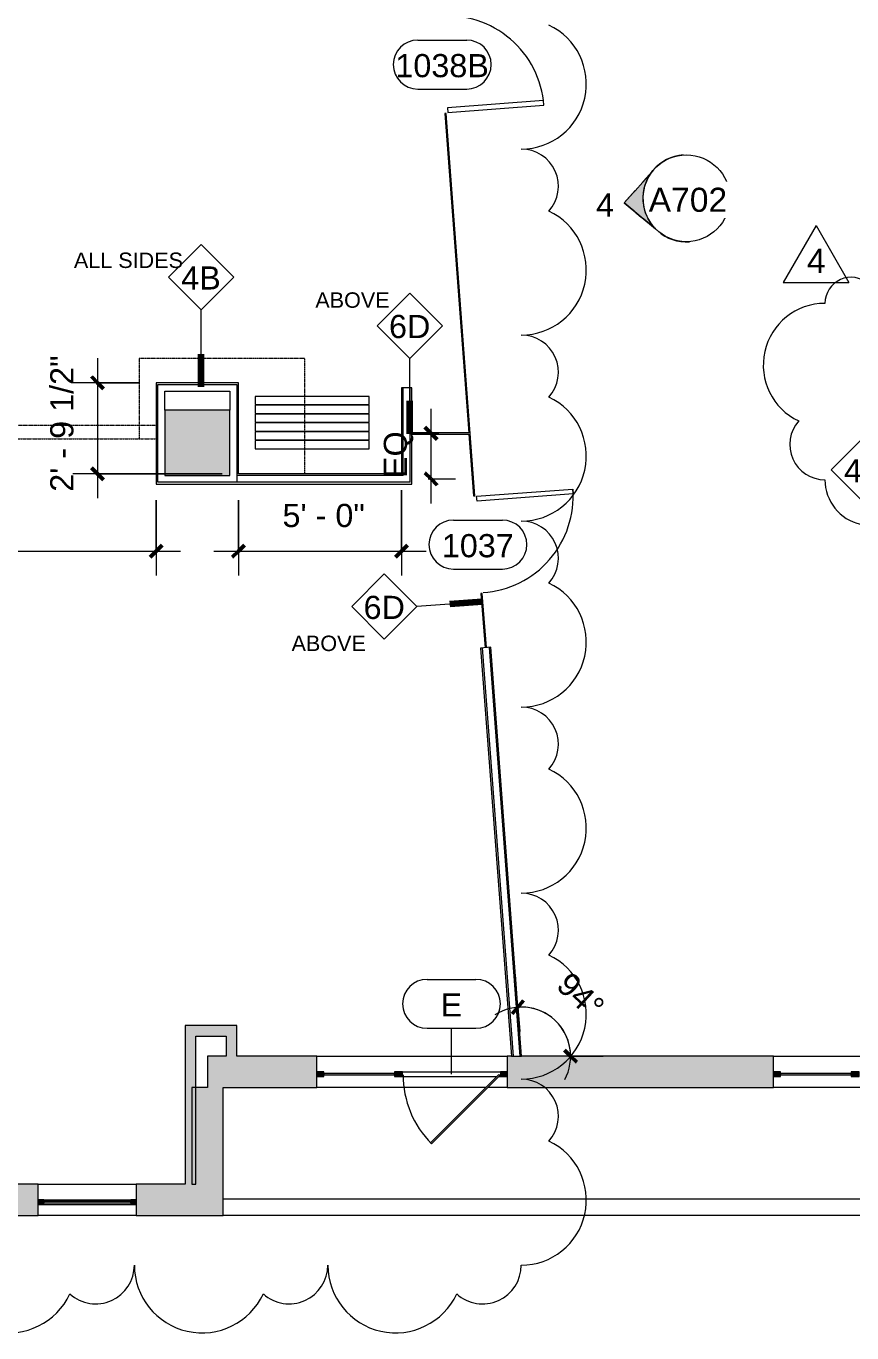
# Model space of a CAD drawing. Header units: inches. Extents: x 920 to 3811, y -644 to 2589.
# Drawn here: x 2200.5 to 2504.2, y 1250.6 to 1731.1 of the extents above; entities that cross this region are included whole.
import ezdxf

# ---------------------------------------------------------------- set-up
doc = ezdxf.new("R2010")
doc.units = ezdxf.units.IN
doc.header["$MEASUREMENT"] = 0
doc.linetypes.add('Overhead 1_16_', pattern=[0.101562, 0.0625, -0.039062])
for name, color, linetype, lineweight in [('A-ANNO-DIMS', 211, 'Continuous', 9), ('A-ANNO-DIMS-96', 211, 'Continuous', 9), ('A-DETL', 90, 'Continuous', 9), ('A-DOOR', 31, 'Continuous', 13), ('A-DOOR-IDEN', 31, 'Continuous', 9), ('A-FLOR-OVHD', 1, 'Overhead 1_16_', 9), ('A-GLAZ-CURT', 52, 'Continuous', 13), ('A-GLAZ-CWMG', 51, 'Continuous', 13), ('A-WALL', 113, 'Continuous', 13), ('A-WALL-IDEN', 211, 'Continuous', 9), ('A-WALL-PATT', 111, 'Continuous', 13), ('G-ANNO-REVC', 71, 'Continuous', 9), ('G-ANNO-REVC-IDEN', 71, 'Continuous', 9), ('G-ANNO-SYMB', 111, 'Continuous', 9), ('G-ANNO-TEXT', 231, 'Continuous', 9), ('I-WALL', 2, 'Continuous', 13), ('S-COLS', 52, 'Continuous', 13)]:
    doc.layers.add(name, color=color, linetype=linetype, lineweight=lineweight)
doc.styles.add('Arial', font='arial.ttf', dxfattribs={"height": 8.851796})
doc.styles.add('Swis721 Lt BT', font='swissl.ttf', dxfattribs={"height": 8.514638})
doc.styles.add('Swis721 Lt BT_1', font='swissl.ttf', dxfattribs={"height": 5.676425})
doc.dimstyles.new('OTJ_-_3_32__Linear__1_2__Tolerance', dxfattribs={"dimscale": 12, "dimtxt": 9, "dimasz": 0.375, "dimexe": 0.75, "dimexo": 0.5, "dimgap": 0.5, "dimtad": 1, "dimdec": 1, "dimrnd": 0.5, "dimzin": 3, "dimdsep": 46, "dimlunit": 4, "dimtxsty": 'Swis721 Lt BT', "dimblk1": 'OBLIQUE', "dimblk2": 'OBLIQUE', "dimsah": 1, "dimcen": 0.09, "dimdle": 0.75, "dimazin": 0, "dimtfac": 1, "dimtdec": 4, "dimtix": 1, "dimtmove": 0, "dimatfit": 3, "dimfxl": 1, "dimtvp": 1, "dimfrac": 2, "dimtolj": 1, "dimtzin": 0, "dimarcsym": 2})
doc.dimstyles.new('OTJ_-_3_32__Linear__1_2__Tolerance_2', dxfattribs={"dimscale": 12, "dimtxt": 9, "dimasz": 0.375, "dimexe": 0.75, "dimexo": 0.5, "dimgap": 0.5, "dimtad": 1, "dimdec": 1, "dimrnd": 0.5, "dimzin": 3, "dimdsep": 46, "dimlunit": 4, "dimtxsty": 'Swis721 Lt BT', "dimblk1": 'OBLIQUE', "dimblk2": 'OBLIQUE', "dimsah": 1, "dimcen": 0.09, "dimdle": 0.75, "dimazin": 0, "dimtfac": 1, "dimtdec": 4, "dimtix": 1, "dimtmove": 0, "dimatfit": 3, "dimfxl": 1, "dimtvp": 1, "dimfrac": 2, "dimtolj": 1, "dimtzin": 0, "dimarcsym": 2})
doc.dimstyles.new('OTJ_-_Angular_-_3_32__Nearest_Whole_Degree_Tolerance_1', dxfattribs={"dimscale": 12, "dimtxt": 9, "dimasz": 0.375, "dimexe": 0.75, "dimexo": 0.5, "dimgap": 0.5, "dimtad": 1, "dimdec": 1, "dimrnd": 0.5, "dimzin": 3, "dimdsep": 46, "dimlunit": 4, "dimtxsty": 'Swis721 Lt BT', "dimblk1": 'OBLIQUE', "dimblk2": 'OBLIQUE', "dimsah": 1, "dimcen": 0.09, "dimdle": 0.75, "dimadec": 0, "dimazin": 2, "dimtfac": 1, "dimtdec": 4, "dimtix": 1, "dimtmove": 0, "dimatfit": 3, "dimfxl": 1, "dimtvp": 1, "dimtfill": 1, "dimfrac": 2, "dimtolj": 1, "dimtzin": 0, "dimarcsym": 2})

# ---------------------------------------------------------------- blocks, each defined once
blk = doc.blocks.new('System Panel - Glazed-4405069-ELEVATION 10 -')
at = {"layer": 'A-GLAZ-CURT'}
blk.add_hatch(color=10, dxfattribs=at).paths.add_polyline_path([(-16, -0.25), (16, -0.25), (16, 0.25), (-16, 0.25)], flags=0)
at = {"layer": 'A-GLAZ-CURT', "color": 8, "lineweight": 20}
for p, q in [((16, 0.25), (-16, 0.25)), ((-16, 0.25), (-16, -0.25)), ((16, -0.25), (16, 0.25)), ((-16, -0.25), (16, -0.25))]:
    blk.add_line(p, q, dxfattribs=at)
blk = doc.blocks.new('Rectangular Mullion - 2_ x 1 3_4_-4405071-ELEVATION 10 -')
at = {"layer": 'A-GLAZ-CWMG'}
blk.add_hatch(color=10, dxfattribs=at).paths.add_polyline_path([(-2, 0.88), (0, 0.88), (0, -0.88), (-2, -0.88), (-2, 0.25)], flags=0)
at = {"layer": 'A-GLAZ-CWMG', "color": 8, "lineweight": 20}
for p, q in [((-2, 0.88), (0, 0.88)), ((-2, -0.88), (-2, 0.88)), ((0, 0.88), (0, -0.88)), ((0, -0.88), (-2, -0.88))]:
    blk.add_line(p, q, dxfattribs=at)
blk = doc.blocks.new('Rectangular Mullion - 2_ x 1 3_4_-4402382-ELEVATION 10 -')
at = {"layer": 'A-GLAZ-CWMG', "color": 55}
for p, q in [((4548.21, 1299.53), (4580.21, 1299.53)), ((4548.21, 1297.78), (4580.21, 1297.78))]:
    blk.add_line(p, q, dxfattribs=at)
blk = doc.blocks.new('Rectangular Mullion - 2_ x 1 3_4_-4405073-ELEVATION 10 -')
at = {"layer": 'A-GLAZ-CWMG'}
blk.add_hatch(color=10, dxfattribs=at).paths.add_polyline_path([(-2, -0.88), (0, -0.88), (0, 0.88), (-2, 0.88), (-2, -0.25)], flags=0)
at = {"layer": 'A-GLAZ-CWMG', "color": 8, "lineweight": 20}
for p, q in [((0, 0.88), (-2, 0.88)), ((-2, 0.88), (-2, -0.88)), ((0, -0.88), (0, 0.88)), ((-2, -0.88), (0, -0.88))]:
    blk.add_line(p, q, dxfattribs=at)
blk = doc.blocks.new('Glass_Single - Type 1-5954020-ELEVATION 10 -')
at = {"layer": 'A-DOOR', "color": 8, "lineweight": 20}
for p, q in [((-17.75, 0.5), (7.35, 25.6)), ((7.71, 25.25), (-17.4, 0.15)), ((7.35, 25.6), (7.71, 25.25)), ((-17.4, 0.15), (-17.75, 0.5))]:
    blk.add_line(p, q, dxfattribs=at)
at = {"layer": 'A-DOOR', "color": 55}
blk.add_arc((-17.75, 0.5), 35.5, 359.5, 45, dxfattribs=at)
blk = doc.blocks.new('Rectangular Mullion - 2 1_2_ x 1 3_4_-4406018-ELEVATION 10 -')
at = {"layer": 'A-GLAZ-CWMG'}
blk.add_hatch(color=10, dxfattribs=at).paths.add_polyline_path([(-2.5, -0.88), (-2.5, 0.88), (0, 0.88), (0, -0.88)], flags=0)
at = {"layer": 'A-GLAZ-CWMG', "color": 8, "lineweight": 20}
for p, q in [((-2.5, 0.88), (0, 0.88)), ((-2.5, -0.88), (-2.5, 0.88)), ((0, 0.88), (0, -0.88)), ((0, -0.88), (-2.5, -0.88))]:
    blk.add_line(p, q, dxfattribs=at)
blk = doc.blocks.new('Rectangular Mullion - 2 1_2_ x 1 3_4_-4405861-ELEVATION 10 -')
at = {"layer": 'A-GLAZ-CWMG', "color": 55}
for p, q in [((4882.96, 1346.61), (4918.96, 1346.61)), ((4882.96, 1344.86), (4917.62, 1344.86)), ((4918.33, 1344.86), (4918.96, 1344.86))]:
    blk.add_line(p, q, dxfattribs=at)
blk = doc.blocks.new('Rectangular Mullion - 2 1_2_ x 1 3_4_-4406020-ELEVATION 10 -')
at = {"layer": 'A-GLAZ-CWMG'}
blk.add_hatch(color=10, dxfattribs=at).paths.add_polyline_path([(0, -0.88), (0, 0.88), (-2.5, 0.88), (-2.5, -0.88)], flags=0)
at = {"layer": 'A-GLAZ-CWMG', "color": 8, "lineweight": 20}
for p, q in [((0, 0.88), (-2.5, 0.88)), ((-2.5, 0.88), (-2.5, -0.88)), ((0, -0.88), (0, 0.88)), ((-2.5, -0.88), (0, -0.88))]:
    blk.add_line(p, q, dxfattribs=at)
blk = doc.blocks.new('System Panel - Glazed-4428460-ELEVATION 10 -')
at = {"layer": 'A-GLAZ-CURT'}
blk.add_hatch(color=10, dxfattribs=at).paths.add_polyline_path([(-13, 0.25), (-13, -0.25), (13, -0.25), (13, 0.25)], flags=0)
at = {"layer": 'A-GLAZ-CURT', "color": 8, "lineweight": 20}
for p, q in [((13, 0.25), (-13, 0.25)), ((-13, 0.25), (-13, -0.25)), ((13, -0.25), (13, 0.25)), ((-13, -0.25), (13, -0.25))]:
    blk.add_line(p, q, dxfattribs=at)
blk = doc.blocks.new('Rectangular Mullion - 3_ x 1 3_4_-4406015-ELEVATION 10 -')
at = {"layer": 'A-GLAZ-CWMG'}
blk.add_hatch(color=10, dxfattribs=at).paths.add_polyline_path([(-1.5, -0.88), (-1.5, 0.88), (1.5, 0.88), (1.5, -0.88)], flags=0)
at = {"layer": 'A-GLAZ-CWMG', "color": 8, "lineweight": 20}
for p, q in [((-1.5, 0.88), (1.5, 0.88)), ((-1.5, -0.88), (-1.5, 0.88)), ((1.5, 0.88), (1.5, -0.88)), ((1.5, -0.88), (-1.5, -0.88))]:
    blk.add_line(p, q, dxfattribs=at)
blk = doc.blocks.new('Concrete-Rectangular-Column - 24 X 24-4431928-ELEVATION 10 -')
at = {"layer": 'S-COLS'}
blk.add_hatch(color=10, dxfattribs=at).paths.add_polyline_path([(-12, -12), (12, -12), (12, 12), (-12, 12)], flags=0)
at = {"layer": 'S-COLS', "color": 8, "lineweight": 20}
for p, q in [((12, 12), (-12, 12)), ((-12, 12), (-12, -12)), ((12, -12), (12, 12)), ((-12, -12), (12, -12))]:
    blk.add_line(p, q, dxfattribs=at)
blk = doc.blocks.new('Single Glass_All Glass_Frameless - 3_-0_x8_-0_-4752845-ELEVATION 10 -')
at = {"layer": 'A-DOOR'}
for p, q in [((19.99, 36.46), (19.99, 0.96)), ((21.74, 36.46), (19.99, 36.46)), ((21.74, 0.96), (21.74, 36.46)), ((19.99, 0.96), (21.74, 0.96))]:
    blk.add_line(p, q, dxfattribs=at)
at = {"layer": 'A-DOOR', "lineweight": 9}
blk.add_arc((21.74, 0.96), 35.5, 90, 180.5, dxfattribs=at)
blk = doc.blocks.new('Single Glass_All Glass_Frameless - 3_-0_x8_-0_-4753154-ELEVATION 10 -')
at = {"layer": 'A-DOOR'}
for p, q in [((19.99, -0.96), (21.74, -0.96)), ((19.99, -36.46), (19.99, -0.96)), ((21.74, -0.96), (21.74, -36.46)), ((21.74, -36.46), (19.99, -36.46))]:
    blk.add_line(p, q, dxfattribs=at)
at = {"layer": 'A-DOOR', "lineweight": 9}
blk.add_arc((21.74, -0.96), 35.5, 179.5, 270, dxfattribs=at)
blk = doc.blocks.new('Casework 2 - Casework 2-6318903-ELEVATION 10 -')
at = {"layer": 'A-DOOR'}
for p, q in [((4629.96, 1603.81), (4626.96, 1603.81)), ((4626.96, 1603.81), (4626.96, 1561.81)), ((4629.96, 1561.81), (4629.96, 1603.81)), ((4633.21, 1603.81), (4630.21, 1603.81)), ((4630.21, 1603.81), (4630.21, 1561.81)), ((4633.21, 1561.81), (4633.21, 1603.81)), ((4636.46, 1603.81), (4633.46, 1603.81)), ((4633.46, 1603.81), (4633.46, 1561.81)), ((4636.46, 1561.81), (4636.46, 1603.81)), ((4639.71, 1603.81), (4636.71, 1603.81)), ((4636.71, 1603.81), (4636.71, 1561.81)), ((4639.71, 1561.81), (4639.71, 1603.81)), ((4642.96, 1603.81), (4639.96, 1603.81)), ((4639.96, 1603.81), (4639.96, 1561.81)), ((4642.96, 1561.81), (4642.96, 1603.81)), ((4646.21, 1603.81), (4643.21, 1603.81)), ((4643.21, 1603.81), (4643.21, 1561.81)), ((4646.21, 1561.81), (4646.21, 1603.81)), ((4626.96, 1561.81), (4629.96, 1561.81)), ((4630.21, 1561.81), (4633.21, 1561.81)), ((4633.46, 1561.81), (4636.46, 1561.81)), ((4636.71, 1561.81), (4639.71, 1561.81)), ((4639.96, 1561.81), (4642.96, 1561.81)), ((4643.21, 1561.81), (4646.21, 1561.81))]:
    blk.add_line(p, q, dxfattribs=at)
blk = doc.blocks.new('Elevation - Filled Arrow 2-347888-ELEVATION 10 -')
at = {"layer": 'G-ANNO-SYMB'}
blk.add_circle((0, 0), 0.1664, dxfattribs=at)
blk = doc.blocks.new('Elevation - Filled Arrow-151867-ELEVATION 10 -')
at = {"layer": 'G-ANNO-SYMB'}
h = blk.add_hatch(color=256, dxfattribs=at)
edge = h.paths.add_edge_path(flags=0)
edge.add_line((0, 0.2393), (0.1103, 0.1247))
edge.add_arc((-0.0002, -0.0002), 0.1667, 48.498, 130.5571)
edge.add_line((-0.1085, 0.1265), (0, 0.2393))
for p, q in [((0, 0.2393), (-0.1085, 0.1265)), ((-0.1084, 0.1266), (0, 0.2393)), ((0, 0.2393), (-0.1084, 0.1266)), ((0, 0.2393), (0.11, 0.1249)), ((0.1103, 0.1247), (0, 0.2393))]:
    blk.add_line(p, q, dxfattribs=at)
blk.add_arc((-0.0002, -0.0002), 0.1667, 48.498, 130.5571, dxfattribs=at)
blk.add_ellipse((-0.0002, -0.0001), major_axis=(-0.1667, 0), ratio=0.999376, start_param=3.141593, end_param=6.283185, dxfattribs=at)
blk = doc.blocks.new('Door Tag - Door Tag-41184-ELEVATION 10 -')
at = {"layer": 'A-DOOR-IDEN'}
for p, q in [((-0.09375, 0.09375), (0.09375, 0.09375)), ((-0.09375, -0.09375), (0.09375, -0.09375))]:
    blk.add_line(p, q, dxfattribs=at)
for centre, start, end in [((-0.09375, 0), 90, 270), ((0.09375, 0), 270, 90)]:
    blk.add_arc(centre, 0.09375, start, end, dxfattribs=at)
blk = doc.blocks.new('DIMBLOCK2-ELEVATION 10 -')
at = {"layer": 'A-ANNO-DIMS-96'}
for p, q in [((2381.37, 1370.37), (2380.47, 1382.33)), ((2381.37, 1370.37), (2382.05, 1361.39)), ((2400.78, 1352.36), (2391.78, 1352.36)), ((2400.78, 1352.36), (2400.78, 1352.36)), ((2400.78, 1352.36), (2412.78, 1352.36))]:
    blk.add_line(p, q, dxfattribs=at)
at = {"layer": 'A-ANNO-DIMS-96', "lineweight": 50}
for p, q in [((2381.37, 1370.37), (2379.3, 1367.96)), ((2381.37, 1370.37), (2383.45, 1372.78)), ((2400.78, 1352.36), (2398.53, 1354.61)), ((2400.78, 1352.36), (2403.03, 1350.11))]:
    blk.add_line(p, q, dxfattribs=at)
at = {"layer": 'A-ANNO-DIMS-96'}
for start, end in [(331.4378, 122.8721), (0, 94.3099)]:
    blk.add_arc((2382.73, 1352.36), 18.05, start, end, dxfattribs=at)
at = {"layer": 'A-ANNO-DIMS-96', "color": 0, "insert": (2400.8, 1383.92), "char_height": 8.515, "width": 19.7143, "attachment_point": 1, "rotation": 317.155, "line_spacing_factor": 1.00667, "style": 'Swis721 Lt BT', "bg_fill": 3, "box_fill_scale": 1.25, "bg_fill_color": 0, "bg_fill_transparency": 0}
blk.add_mtext('94°', dxfattribs=at)
blk = doc.blocks.new('_Oblique')
at = {"color": 0, "linetype": 'ByBlock', "lineweight": -2}
blk.add_line((-0.5, -0.5), (0.5, 0.5), dxfattribs=at)
blk = doc.blocks.new('Wall Tag - 1_4_-62626-ELEVATION 10 -')
at = {"layer": 'A-WALL-IDEN'}
for p, q in [((-0.125, 0), (0, 0.125)), ((0, 0.125), (0.125, 0)), ((-0.125, 0), (0, -0.125)), ((0, -0.125), (0.125, 0))]:
    blk.add_line(p, q, dxfattribs=at)
blk = doc.blocks.new('Family - ___-6289747-ELEVATION 10 -')
at = {"layer": 'G-ANNO-REVC'}
for centre, radius, start, end in [((4926.62, 1709.82), 23.94, 270, 64.7912), ((4926.62, 1672.2), 13.68, 318.1897, 90), ((4926.62, 1641.43), 23.94, 270, 64.7912), ((4926.62, 1603.81), 13.68, 318.1897, 90), ((4926.62, 1573.03), 23.94, 270, 64.7912), ((4926.62, 1535.42), 13.68, 318.1897, 90), ((4926.62, 1504.64), 23.94, 270, 64.7912), ((4926.62, 1467.03), 13.68, 318.1897, 90), ((4926.62, 1436.25), 23.94, 270, 64.7912), ((4926.62, 1398.63), 13.68, 318.1897, 90), ((4926.62, 1367.86), 23.94, 270, 64.7912), ((4926.62, 1330.24), 13.68, 318.1897, 90), ((4926.62, 1299.46), 23.94, 270, 64.7912), ((4738.09, 1275.53), 24.9, 180, 334.7912), ((4770.1, 1275.53), 14.23, 228.1897, 0), ((4809.23, 1275.53), 24.9, 180, 334.7912), ((4841.25, 1275.53), 14.23, 228.1897, 0), ((4880.38, 1275.53), 24.9, 180, 334.7912), ((4912.39, 1275.53), 14.23, 228.1897, 0)]:
    blk.add_arc(centre, radius, start, end, dxfattribs=at)
blk = doc.blocks.new('Family - ___-6314212-ELEVATION 10 -')
at = {"layer": 'G-ANNO-REVC'}
for centre, radius, start, end in [((5069.51, 1629.14), 16.79, 0, 154.7912), ((5047.93, 1629.14), 9.59, 48.1897, 180), ((5038.34, 1606.45), 22.69, 90, 244.7912), ((5086.3, 1616.18), 12.97, 318.1897, 90), ((5086.3, 1587), 22.69, 270, 64.7912), ((5038.34, 1577.27), 12.97, 138.1897, 270), ((5055.12, 1564.3), 16.79, 180, 334.7912), ((5076.7, 1564.3), 9.59, 228.1897, 0)]:
    blk.add_arc(centre, radius, start, end, dxfattribs=at)
blk = doc.blocks.new('Revision Tag - Revision Tag-133968-ELEVATION 10 -')
at = {"layer": 'G-ANNO-REVC-IDEN'}
for p, q in [((0, 0.1384), (-0.1263, -0.0804)), ((0, 0.1384), (0.1263, -0.0804)), ((-0.1263, -0.0804), (0.1263, -0.0804))]:
    blk.add_line(p, q, dxfattribs=at)
blk = doc.blocks.new('DIMBLOCK55-ELEVATION 10 -')
at = {"layer": 'A-ANNO-DIMS-96'}
for p, q in [((2349.43, 1555.61), (2349.43, 1590.36)), ((2352.25, 1581.36), (2340.43, 1581.36)), ((2349.43, 1581.36), (2352.25, 1581.36)), ((2348.33, 1564.61), (2358.43, 1564.61)), ((2349.43, 1564.61), (2348.33, 1564.61))]:
    blk.add_line(p, q, dxfattribs=at)
at = {"layer": 'A-ANNO-DIMS-96', "lineweight": 50}
for p, q in [((2349.43, 1581.36), (2347.18, 1583.61)), ((2349.43, 1581.36), (2351.68, 1579.11)), ((2349.43, 1564.61), (2347.18, 1566.86)), ((2349.43, 1564.61), (2351.68, 1562.36))]:
    blk.add_line(p, q, dxfattribs=at)
at = {"layer": 'A-ANNO-DIMS-96', "color": 0, "insert": (2332.06, 1564.92), "char_height": 8.515, "width": 19.3714, "attachment_point": 1, "rotation": 90, "line_spacing_factor": 1.00667, "style": 'Swis721 Lt BT'}
blk.add_mtext('EQ', dxfattribs=at)
blk = doc.blocks.new('DIMBLOCK56-ELEVATION 10 -')
at = {"layer": 'A-ANNO-DIMS-96'}
for p, q in [((2278.58, 1556.74), (2278.58, 1529.06)), ((2278.58, 1538.06), (2278.58, 1556.74)), ((2338.58, 1560.49), (2338.58, 1529.06)), ((2338.58, 1538.06), (2338.58, 1560.49)), ((2269.58, 1538.06), (2347.58, 1538.06))]:
    blk.add_line(p, q, dxfattribs=at)
at = {"layer": 'A-ANNO-DIMS-96', "lineweight": 50}
for p, q in [((2278.58, 1538.06), (2276.33, 1535.81)), ((2278.58, 1538.06), (2280.83, 1540.31)), ((2338.58, 1538.06), (2336.33, 1535.81)), ((2338.58, 1538.06), (2340.83, 1540.31))]:
    blk.add_line(p, q, dxfattribs=at)
at = {"layer": 'A-ANNO-DIMS-96', "color": 0, "insert": (2294.79, 1555.43), "char_height": 8.515, "width": 33.0857, "attachment_point": 1, "line_spacing_factor": 1.00667, "style": 'Swis721 Lt BT'}
blk.add_mtext('5\' - 0"', dxfattribs=at)
blk = doc.blocks.new('DIMBLOCK57-ELEVATION 10 -')
at = {"layer": 'A-ANNO-DIMS-96'}
for p, q in [((2006.7, 1561.03), (2006.7, 1529.06)), ((2006.7, 1538.06), (2006.7, 1561.03)), ((2248.33, 1556.74), (2248.33, 1529.06)), ((2248.33, 1538.06), (2248.33, 1556.74)), ((1997.7, 1538.06), (2257.33, 1538.06))]:
    blk.add_line(p, q, dxfattribs=at)
at = {"layer": 'A-ANNO-DIMS-96', "lineweight": 50}
for p, q in [((2006.7, 1538.06), (2004.45, 1535.81)), ((2006.7, 1538.06), (2008.95, 1540.31)), ((2248.33, 1538.06), (2246.08, 1535.81)), ((2248.33, 1538.06), (2250.58, 1540.31))]:
    blk.add_line(p, q, dxfattribs=at)
at = {"layer": 'A-ANNO-DIMS-96', "color": 0, "insert": (2101.01, 1555.43), "char_height": 8.5146, "width": 63.6, "attachment_point": 1, "line_spacing_factor": 1.00667, "style": 'Swis721 Lt BT'}
blk.add_mtext('20\' - 1 1/2"', dxfattribs=at)
blk = doc.blocks.new('DIMBLOCK58-ELEVATION 10 -')
at = {"layer": 'A-ANNO-DIMS-96'}
for p, q in [((2226.73, 1608.99), (2226.73, 1557.49)), ((2242.33, 1599.99), (2217.73, 1599.99)), ((2226.73, 1599.99), (2242.33, 1599.99)), ((2272.58, 1566.49), (2217.73, 1566.49)), ((2226.73, 1566.49), (2272.58, 1566.49))]:
    blk.add_line(p, q, dxfattribs=at)
at = {"layer": 'A-ANNO-DIMS-96', "lineweight": 50}
for p, q in [((2226.73, 1599.99), (2224.48, 1602.24)), ((2226.73, 1599.99), (2228.98, 1597.74)), ((2226.73, 1566.49), (2224.48, 1568.74)), ((2226.73, 1566.49), (2228.98, 1564.24))]:
    blk.add_line(p, q, dxfattribs=at)
at = {"layer": 'A-ANNO-DIMS-96', "color": 0, "insert": (2209.36, 1559.88), "char_height": 8.5146, "width": 56.0571, "attachment_point": 1, "rotation": 90, "line_spacing_factor": 1.00667, "style": 'Swis721 Lt BT'}
blk.add_mtext('2\' - 9 1/2"', dxfattribs=at)

msp = doc.modelspace()

# ---------------------------------------------------------------- hatches: boundary and pattern name
at = {"layer": 'A-WALL-PATT', "lineweight": 9}
for points in [[(2272.96, 1359.68), (2274.02, 1359.68), (2274.02, 1363.61), (2258.95, 1363.61), (2258.95, 1359.68), (2267.21, 1359.68)], [(2277.95, 1352.36), (2277.95, 1363.61), (2274.02, 1363.61), (2274.02, 1352.36)], [(2261.46, 1305.28), (2262.88, 1305.28), (2262.03, 1326.79), (2262.39, 1340.86), (2262.88, 1340.86), (2262.88, 1359.68), (2258.95, 1359.68), (2258.95, 1305.28)], [(2262.88, 1305.28), (2272.96, 1305.28), (2272.96, 1340.86), (2262.39, 1340.86), (2262.03, 1326.79), (2262.78, 1307.73)]]:
    msp.add_hatch(color=7, dxfattribs=at).paths.add_polyline_path(points, flags=0)
h = msp.add_hatch(color=7, dxfattribs=at)
h.paths.add_polyline_path([(2623.2, 1340.86), (2623.95, 1340.86), (2623.95, 1352.36), (2545.45, 1352.36), (2545.45, 1340.86), (2607.2, 1340.86)], flags=0)
h.paths.add_polyline_path([(2379.59, 1340.86), (2475.45, 1340.86), (2475.45, 1352.36), (2377.45, 1352.36), (2377.45, 1340.86), (2378.97, 1340.86)], flags=0)
h.paths.add_polyline_path([(2272.96, 1340.86), (2307.45, 1340.86), (2307.45, 1352.36), (2267.21, 1352.36), (2267.21, 1340.86)], flags=0)
h = msp.add_hatch(color=7, dxfattribs=at)
h.paths.add_polyline_path([(2240.95, 1293.78), (2272.96, 1293.78), (2272.96, 1305.28), (2240.95, 1305.28)], flags=0)
h.paths.add_polyline_path([(2204.95, 1293.78), (2204.95, 1305.28), (2157.95, 1305.28), (2157.95, 1293.78), (2187.36, 1293.78)], flags=0)
h.paths.add_polyline_path([(2085.95, 1293.78), (2085.95, 1305.28), (2038.2, 1305.28), (2038.2, 1293.78)], flags=0)
h.paths.add_polyline_path([(2002.2, 1293.78), (2002.2, 1305.28), (1995.69, 1305.28), (1995.69, 1298.69), (1980.45, 1298.69), (1980.45, 1293.78), (1995.69, 1293.78)], flags=0)

# ---------------------------------------------------------------- linework, layer by layer
at = {"layer": 'A-DETL', "color": 55, "lineweight": 13}
for p, q in [((2580.7, 1299.78), (2272.96, 1299.78)), ((2610.2, 1293.78), (2272.96, 1293.78))]:
    msp.add_line(p, q, dxfattribs=at)
at = {"layer": 'A-DOOR-IDEN'}
msp.add_line((2356.95, 1345.74), (2356.95, 1362.6), dxfattribs=at)
at = {"layer": 'A-FLOR-OVHD'}
for p, q in [((2303.01, 1608.86), (2242.01, 1608.86)), ((2242.01, 1608.86), (2242.01, 1579.37)), ((2303.01, 1566.49), (2303.01, 1608.86)), ((2248.33, 1584.24), (2006.7, 1584.24)), ((2006.7, 1579.37), (2248.33, 1579.37))]:
    msp.add_line(p, q, dxfattribs=at)
at = {"layer": 'A-WALL'}
for p, q in [((2248.95, 1599.36), (2277.95, 1599.36)), ((2248.95, 1563.36), (2248.95, 1599.36)), ((2277.95, 1599.36), (2277.95, 1563.36)), ((2339.2, 1565.86), (2339.2, 1598.11)), ((2341.7, 1563.36), (2341.7, 1598.11)), ((2342.33, 1581.61), (2341.7, 1581.61)), ((2342.33, 1581.11), (2341.7, 1581.11)), ((2341.7, 1563.36), (2248.95, 1563.36)), ((2339.2, 1565.86), (2277.95, 1565.86)), ((2368.28, 1502.46), (2379.59, 1352.36)), ((2370.78, 1502.65), (2382.1, 1352.36)), ((2378.97, 1352.36), (2382.73, 1352.36))]:
    msp.add_line(p, q, dxfattribs=at)
at = {"layer": 'A-WALL', "color": 8, "lineweight": 20}
for p, q in [((2277.95, 1363.61), (2258.95, 1363.61)), ((2258.95, 1363.61), (2258.95, 1305.28)), ((2277.95, 1352.36), (2277.95, 1363.61)), ((2262.88, 1359.68), (2274.02, 1359.68)), ((2262.88, 1305.28), (2262.88, 1359.68)), ((2274.02, 1359.68), (2274.02, 1352.36)), ((2274.02, 1352.36), (2267.21, 1352.36)), ((2267.21, 1352.36), (2267.21, 1340.86)), ((2307.45, 1352.36), (2277.95, 1352.36)), ((2307.45, 1340.86), (2307.45, 1352.36)), ((2378.97, 1352.36), (2377.45, 1352.36)), ((2377.45, 1352.36), (2377.45, 1340.86)), ((2475.45, 1352.36), (2382.73, 1352.36)), ((2475.45, 1340.86), (2475.45, 1352.36)), ((2261.46, 1340.86), (2261.46, 1305.28)), ((2267.21, 1340.86), (2261.46, 1340.86)), ((2272.96, 1340.86), (2307.45, 1340.86)), ((2272.96, 1293.78), (2272.96, 1340.86)), ((2377.45, 1340.86), (2475.45, 1340.86)), ((2204.95, 1305.28), (2157.95, 1305.28)), ((2204.95, 1293.78), (2204.95, 1305.28)), ((2258.95, 1305.28), (2240.95, 1305.28)), ((2240.95, 1305.28), (2240.95, 1293.78)), ((2157.95, 1293.78), (2204.95, 1293.78)), ((2240.95, 1293.78), (2272.96, 1293.78))]:
    msp.add_line(p, q, dxfattribs=at)
at = {"layer": 'A-WALL', "color": 55}
for p, q in [((2307.45, 1352.36), (2377.45, 1352.36)), ((2475.45, 1352.36), (2545.45, 1352.36)), ((2369.62, 1340.86), (2307.45, 1340.86)), ((2377.45, 1340.86), (2370.32, 1340.86)), ((2537.62, 1340.86), (2475.45, 1340.86)), ((2204.95, 1305.28), (2240.95, 1305.28)), ((2261.46, 1305.28), (2262.88, 1305.28)), ((2240.95, 1293.78), (2204.95, 1293.78))]:
    msp.add_line(p, q, dxfattribs=at)
at = {"layer": 'A-WALL-IDEN'}
for p, q in [((2264.84, 1598.43), (2264.84, 1626.8)), ((2341.6, 1581.36), (2341.6, 1608.94)), ((2368.25, 1519.47), (2344.24, 1517.66))]:
    msp.add_line(p, q, dxfattribs=at)
at = {"layer": 'A-WALL-IDEN', "lineweight": 90}
for p, q in [((2264.84, 1598.43), (2264.84, 1610.43)), ((2341.6, 1581.36), (2341.6, 1593.36)), ((2368.25, 1519.47), (2356.29, 1518.57))]:
    msp.add_line(p, q, dxfattribs=at)
at = {"layer": 'I-WALL'}
for p, q in [((2354.97, 1699.02), (2354.47, 1698.98)), ((2354.47, 1698.98), (2363.32, 1581.61)), ((2365.57, 1558.42), (2354.97, 1699.02)), ((2278.58, 1599.99), (2248.33, 1599.99)), ((2248.33, 1599.99), (2248.33, 1562.74)), ((2278.58, 1566.49), (2278.58, 1599.99)), ((2251.45, 1596.86), (2275.45, 1596.86)), ((2251.45, 1589.86), (2251.45, 1596.86)), ((2275.45, 1596.86), (2275.45, 1589.86)), ((2338.58, 1598.11), (2338.58, 1566.49)), ((2342.33, 1598.11), (2338.58, 1598.11)), ((2342.33, 1581.61), (2342.33, 1598.11)), ((2363.32, 1581.61), (2342.33, 1581.61)), ((2342.33, 1581.11), (2363.36, 1581.11)), ((2342.33, 1562.74), (2342.33, 1581.11)), ((2363.36, 1581.11), (2365.07, 1558.38)), ((2338.58, 1566.49), (2278.58, 1566.49)), ((2248.33, 1562.74), (2342.33, 1562.74)), ((2365.07, 1558.38), (2365.57, 1558.42)), ((2368.28, 1522.52), (2367.78, 1522.48)), ((2367.78, 1522.48), (2369.28, 1502.54)), ((2369.78, 1502.58), (2368.28, 1522.52)), ((2371.4, 1502.7), (2367.66, 1502.42)), ((2367.66, 1502.42), (2378.97, 1352.36)), ((2382.73, 1352.36), (2371.4, 1502.7))]:
    msp.add_line(p, q, dxfattribs=at)

# ---------------------------------------------------------------- block references
at = {"layer": 'A-DOOR'}
for name, p, rotation in [('Single Glass_All Glass_Frameless - 3_-0_x8_-0_-4752845-ELEVATION 10 -', (2352.98, 1720.93), 274.309905947425), ('Casework 2 - Casework 2-6318903-ELEVATION 10 -', (3888.54, -3051.24), 89.99999999999999), ('Single Glass_All Glass_Frameless - 3_-0_x8_-0_-4753154-ELEVATION 10 -', (2366.88, 1536.46), 94.30990594742494)]:
    msp.add_blockref(name, p, dxfattribs=dict(at, rotation=rotation))
at = {"layer": 'A-DOOR', "color": 55, "rotation": 180}
msp.add_blockref('Glass_Single - Type 1-5954020-ELEVATION 10 -', (2356.95, 1345.74), dxfattribs=at)
at = {"layer": 'A-DOOR-IDEN', "xscale": 95.99999999999994, "yscale": 95.99999999999994, "zscale": 95.99999999999994}
for p in [(2353.55, 1716.96), (2366.67, 1540.45), (2356.95, 1371.6)]:
    msp.add_blockref('Door Tag - Door Tag-41184-ELEVATION 10 -', p, dxfattribs=at)
at = {"layer": 'A-GLAZ-CURT', "color": 55, "rotation": 180}
for name, p in [('System Panel - Glazed-4428460-ELEVATION 10 -', (2322.95, 1345.74)), ('System Panel - Glazed-4428460-ELEVATION 10 -', (2490.95, 1345.74)), ('System Panel - Glazed-4405069-ELEVATION 10 -', (2222.95, 1298.65))]:
    msp.add_blockref(name, p, dxfattribs=at)
at = {"layer": 'A-GLAZ-CWMG', "color": 55, "extrusion": (0, 0, -1)}
for name, p in [('Rectangular Mullion - 2 1_2_ x 1 3_4_-4406018-ELEVATION 10 -', (-2307.45, 1345.74)), ('Rectangular Mullion - 3_ x 1 3_4_-4406015-ELEVATION 10 -', (-2337.45, 1345.74)), ('Rectangular Mullion - 2 1_2_ x 1 3_4_-4406018-ELEVATION 10 -', (-2475.45, 1345.74)), ('Rectangular Mullion - 3_ x 1 3_4_-4406015-ELEVATION 10 -', (-2505.45, 1345.74)), ('Rectangular Mullion - 2_ x 1 3_4_-4405071-ELEVATION 10 -', (-2204.95, 1298.65))]:
    msp.add_blockref(name, p, dxfattribs=at)
at = {"layer": 'A-GLAZ-CWMG', "color": 55}
for name, p in [('Rectangular Mullion - 2 1_2_ x 1 3_4_-4405861-ELEVATION 10 -', (-2544.01, 0)), ('Rectangular Mullion - 2 1_2_ x 1 3_4_-4406020-ELEVATION 10 -', (2377.45, 1345.74)), ('Rectangular Mullion - 2_ x 1 3_4_-4402382-ELEVATION 10 -', (-2341.26, 0)), ('Rectangular Mullion - 2_ x 1 3_4_-4405073-ELEVATION 10 -', (2240.95, 1298.65))]:
    msp.add_blockref(name, p, dxfattribs=at)
at = {"layer": 'A-WALL-IDEN', "xscale": 95.99999999999994, "yscale": 95.99999999999994, "zscale": 95.99999999999994}
for p in [(2264.84, 1638.8), (2341.6, 1620.94), (2508.62, 1567.9), (2332.24, 1517.66)]:
    msp.add_blockref('Wall Tag - 1_4_-62626-ELEVATION 10 -', p, dxfattribs=at)
at = {"layer": 'G-ANNO-REVC'}
msp.add_blockref('Family - ___-6314212-ELEVATION 10 -', (-2544.01, 0), dxfattribs=at)
at = {"layer": 'G-ANNO-REVC-IDEN', "xscale": 95.99999999999994, "yscale": 95.99999999999994, "zscale": 95.99999999999994}
msp.add_blockref('Revision Tag - Revision Tag-133968-ELEVATION 10 -', (2491.04, 1644.56), dxfattribs=at)
at = {"layer": 'G-ANNO-SYMB', "xscale": 95.99999999999994, "yscale": 95.99999999999994, "zscale": 95.99999999999994, "rotation": 4.309905947084236}
msp.add_blockref('Elevation - Filled Arrow 2-347888-ELEVATION 10 -', (2443.34, 1667.81), dxfattribs=at)
at = {"layer": 'S-COLS', "color": 55}
msp.add_blockref('Concrete-Rectangular-Column - 24 X 24-4431928-ELEVATION 10 -', (2263.45, 1577.86), dxfattribs=at)

# ---------------------------------------------------------------- texts
at = {"layer": 'A-DOOR-IDEN', "attachment_point": 2, "line_spacing_factor": 1.00667, "style": 'Swis721 Lt BT'}
for s, insert, char_height, width in [('1038B', (2353.51, 1720.83), 8.515, 39.312), ('1037', (2366.63, 1544.32), 8.515, 30.24), ('E', (2356.91, 1375.47), 8.51, 8.64)]:
    msp.add_mtext(s, dxfattribs=dict(at, insert=insert, char_height=char_height, width=width))
at = {"layer": 'A-WALL-IDEN', "char_height": 8.515, "attachment_point": 2, "line_spacing_factor": 1.00667, "style": 'Swis721 Lt BT'}
for s, insert, width in [('4B', (2264.81, 1642.77), 16.632), ('6D', (2341.57, 1624.91), 17.496), ('4B', (2508.59, 1571.87), 16.632), ('6D', (2332.21, 1521.63), 17.496)]:
    msp.add_mtext(s, dxfattribs=dict(at, insert=insert, width=width))
at = {"layer": 'G-ANNO-REVC-IDEN', "insert": (2491.12, 1649.22), "char_height": 8.85, "width": 8.208, "attachment_point": 2, "line_spacing_factor": 0.938532, "style": 'Arial'}
msp.add_mtext('4', dxfattribs=at)
at = {"layer": 'G-ANNO-TEXT', "color": 7, "char_height": 5.676, "attachment_point": 1, "line_spacing_factor": 1.00667, "style": 'Swis721 Lt BT_1'}
for s, insert, width in [('ALL SIDES', (2218.07, 1647.84), 44.424), ('ABOVE', (2306.87, 1633.21), 30.24), ('ABOVE', (2298.13, 1506.99), 30.24)]:
    msp.add_mtext(s, dxfattribs=dict(at, insert=insert, width=width))

# ---------------------------------------------------------------- dimensions: what is measured, and where the dimension line sits
at = {"layer": 'A-ANNO-DIMS'}
dim = msp.add_linear_dim(base=(2226.73, 1566.49), p1=(2248.33, 1599.99), p2=(2278.58, 1566.49), angle=90, dimstyle='OTJ_-_3_32__Linear__1_2__Tolerance', override={"dimpost": '<>', "dimfxl": 45.136598}, dxfattribs=at)
dim.commit()
dim.dimension.update_dxf_attribs({"geometry": 'DIMBLOCK58-ELEVATION 10 -', "text_midpoint": (2215.86, 1583.24)})
dim = msp.add_linear_dim(base=(2349.43, 1581.36), p1=(2342.33, 1564.61), p2=(2346.25, 1581.36), angle=90, text='EQ', dimstyle='OTJ_-_3_32__Linear__1_2__Tolerance_2', override={"dimpost": '<>', "dimfxl": 17.203803}, dxfattribs=at)
dim.commit()
dim.dimension.update_dxf_attribs({"geometry": 'DIMBLOCK55-ELEVATION 10 -', "text_midpoint": (2338.75, 1572.99)})
for base, p1, p2, override, picture, middle in [((2248.33, 1538.06), (2006.7, 1567.03), (2248.33, 1562.74), {"dimpost": '<>', "dimfxl": 241.663064}, 'DIMBLOCK57-ELEVATION 10 -', (2127.51, 1548.93)), ((2338.58, 1538.06), (2278.58, 1562.74), (2338.58, 1566.49), {"dimpost": '<>', "dimfxl": 60.117073}, 'DIMBLOCK56-ELEVATION 10 -', (2308.58, 1548.44))]:
    dim = msp.add_linear_dim(base=base, p1=p1, p2=p2, dimstyle='OTJ_-_3_32__Linear__1_2__Tolerance', override=override, dxfattribs=at)
    dim.commit()
    dim.dimension.update_dxf_attribs({"geometry": picture, "text_midpoint": middle})

# ---------------------------------------------------------------- next in the draw order: texts
at = {"layer": 'G-ANNO-SYMB', "insert": (2443.92, 1671.67), "char_height": 8.852, "width": 34.452, "attachment_point": 2, "line_spacing_factor": 0.938532, "style": 'Arial', "bg_fill": 3, "box_fill_scale": 1.25, "bg_fill_color": 0, "bg_fill_transparency": 0}
msp.add_mtext('A702', dxfattribs=at)

# ---------------------------------------------------------------- next in the draw order: dimensions: what is measured, and where the dimension line sits
at = {"layer": 'A-ANNO-DIMS'}
dim = msp.add_angular_dim_3p(base=(2398.13, 1361.78), center=(2382.73, 1352.36), p1=(2418.78, 1352.36), p2=(2380.02, 1388.32), dimstyle='OTJ_-_Angular_-_3_32__Nearest_Whole_Degree_Tolerance_1', override={"dimpost": '<>', "dimfxl": 52.869277}, dxfattribs=at)
dim.commit()
dim.dimension.update_dxf_attribs({"geometry": 'DIMBLOCK2-ELEVATION 10 -', "text_midpoint": (2402.06, 1373.21)})

# ---------------------------------------------------------------- next in the draw order: block references
at = {"layer": 'G-ANNO-SYMB', "xscale": 95.99999999999994, "yscale": 95.99999999999994, "zscale": 95.99999999999994, "rotation": 94.30990594708415}
msp.add_blockref('Elevation - Filled Arrow-151867-ELEVATION 10 -', (2443.34, 1667.81), dxfattribs=at)

# ---------------------------------------------------------------- next in the draw order: texts
at = {"layer": 'G-ANNO-SYMB', "insert": (2413.44, 1669.56), "char_height": 8.51, "width": 7.56, "attachment_point": 2, "line_spacing_factor": 1.00667, "style": 'Swis721 Lt BT', "bg_fill": 3, "box_fill_scale": 1.25, "bg_fill_color": 0, "bg_fill_transparency": 0}
msp.add_mtext('4', dxfattribs=at)

# ---------------------------------------------------------------- next in the draw order: block references
at = {"layer": 'G-ANNO-REVC'}
msp.add_blockref('Family - ___-6289747-ELEVATION 10 -', (-2544.01, 0), dxfattribs=at)

doc.saveas('drawing.dxf')
